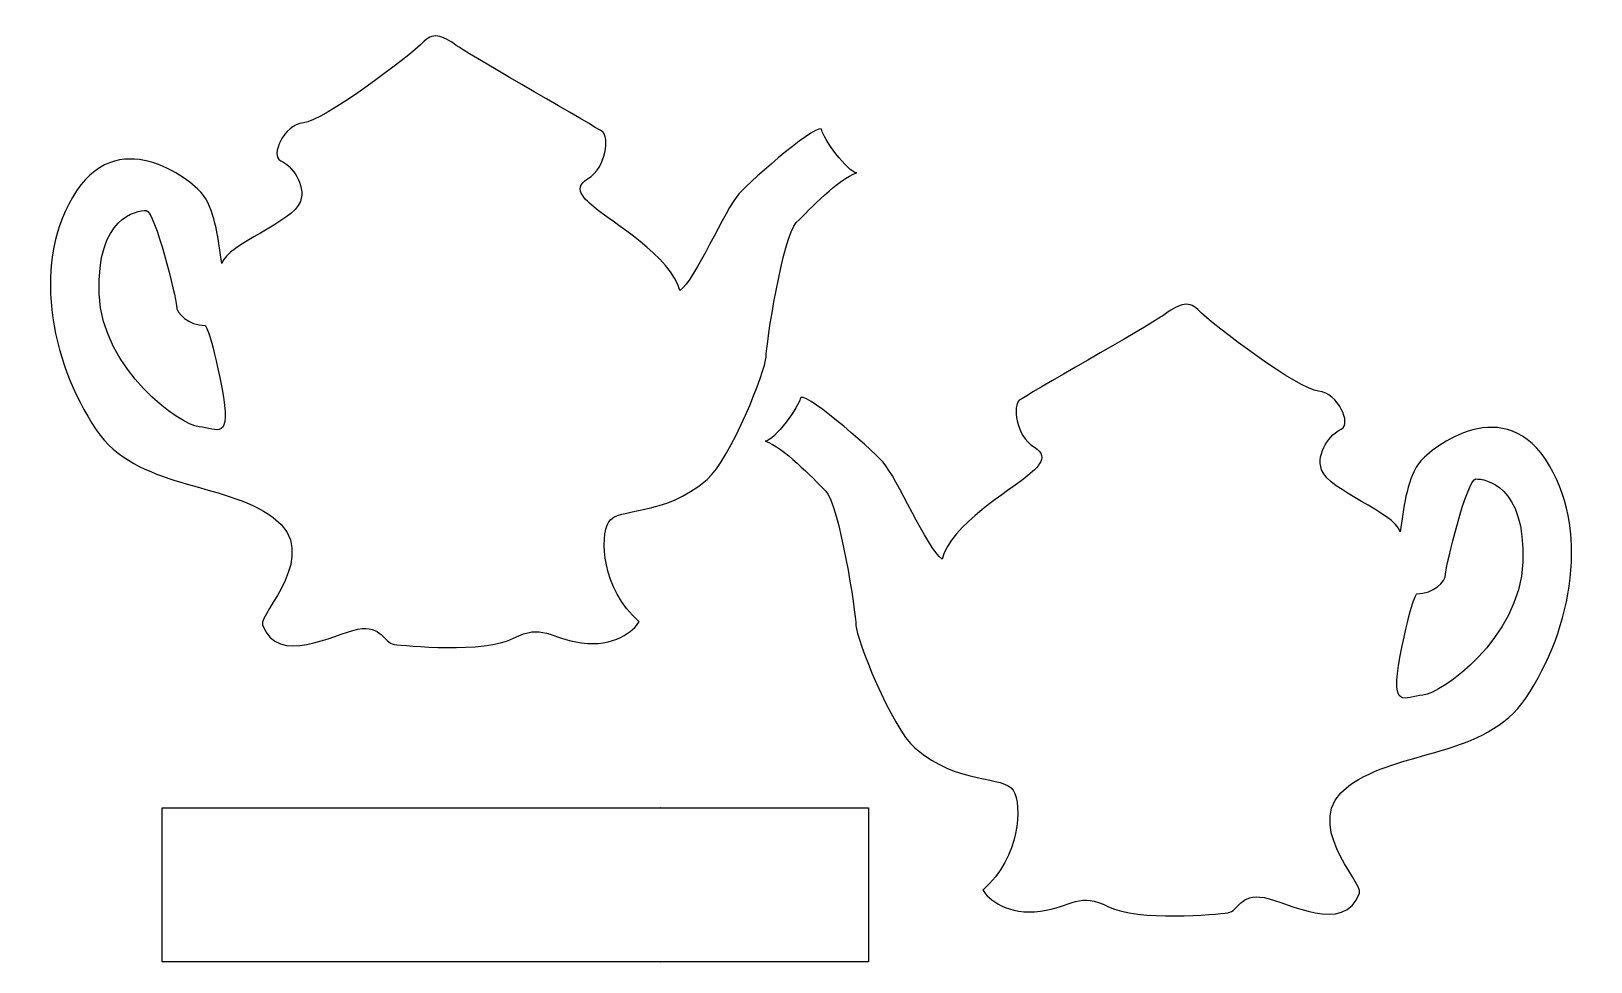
# Model space of a CAD drawing. Header units: centimetres. Extents: x -10.1 to 6, y -2.5 to 7.1.
import ezdxf

# ---------------------------------------------------------------- set-up
doc = ezdxf.new("R2010")
doc.units = ezdxf.units.CM
doc.header["$MEASUREMENT"] = 0
doc.layers.add('Camada 1', color=7, linetype='Continuous')

msp = doc.modelspace()

# ---------------------------------------------------------------- linework, layer by layer
at = {"layer": 'Camada 1'}
for points, knots in [([(-7.68276, 0.97523), (-7.72263, 1.08691), (-7.05996, 1.70701), (-7.57378, 2.08071), (-7.57378, 2.08071), (-8.0876, 2.45438), (-8.98271, 2.3713), (-9.39549, 2.98376), (-9.39549, 2.98376), (-9.87814, 3.69996), (-10.06499, 4.74319), (-9.5979, 5.44383), (-9.5979, 5.44383), (-9.1308, 6.14447), (-8.37637, 5.52662), (-8.29001, 5.39708), (-8.29001, 5.39708), (-8.16544, 5.21023), (-8.1343, 4.92998), (-8.10316, 4.69644), (-8.10316, 4.69644), (-8.04088, 4.89887), (-7.37135, 5.11686), (-7.29351, 5.33483), (-7.29351, 5.33483), (-7.23067, 5.51078), (-7.38693, 5.7085), (-7.49592, 5.75523), (-7.49592, 5.75523), (-7.6049, 5.80193), (-7.46475, 6.12895), (-7.26237, 6.14449), (-7.26237, 6.14449), (-7.05996, 6.16005), (-6.18803, 6.81399), (-6.01676, 6.98526), (-6.01676, 6.98526), (-5.91288, 7.08914), (-5.81435, 7.03199), (-5.65865, 6.92298), (-5.65865, 6.92298), (-5.50297, 6.81397), (-4.24657, 6.10134), (-4.1795, 6.05105), (-4.1795, 6.05105), (-4.11722, 6.00435), (-4.13277, 5.69294), (-4.33521, 5.56837), (-4.33521, 5.56837), (-4.51359, 5.45857), (-4.33521, 5.3348), (-4.2262, 5.2414), (-4.2262, 5.2414), (-4.11722, 5.14798), (-3.46327, 4.75875), (-3.38543, 4.41622), (-3.38543, 4.41622), (-3.22972, 4.5252), (-2.91833, 5.25699), (-2.77821, 5.41269), (-2.77821, 5.41269), (-2.63806, 5.5684), (-1.92183, 6.1912), (-1.92183, 6.06663), (-1.92183, 6.06663), (-1.92183, 6.00435), (-1.65714, 5.63068), (-1.56372, 5.63068), (-1.56372, 5.63068), (-1.75057, 5.5684), (-2.0464, 5.25698), (-2.18652, 5.11689), (-2.18652, 5.11689), (-2.32667, 4.97677), (-2.49793, 3.8557), (-2.49793, 3.73113), (-2.49793, 3.73113), (-2.49793, 3.60659), (-2.86205, 2.67954), (-3.10515, 2.46994), (-3.10515, 2.46994), (-3.55669, 2.08074), (-4.02376, 2.18967), (-4.11718, 2.03399), (-4.11718, 2.03399), (-4.21063, 1.87828), (-4.19507, 1.34893), (-3.80579, 1.00637), (-3.80579, 1.00637), (-3.85249, 0.91295), (-4.07048, 0.74168), (-4.39742, 0.78841), (-4.39742, 0.78841), (-4.72439, 0.83511), (-4.80226, 0.99079), (-5.09806, 0.83511), (-5.09806, 0.83511), (-5.39389, 0.67943), (-6.2191, 0.75727), (-6.32808, 0.77283), (-6.32808, 0.77283), (-6.43709, 0.78841), (-6.45265, 0.97524), (-6.70178, 0.92854), (-6.70178, 0.92854), (-6.95097, 0.88178), (-7.52705, 0.53927), (-7.68276, 0.97523)], [0, 0, 0, 0, 0.03571429, 0.03571429, 0.03571429, 0.03571429, 0.07142857, 0.07142857, 0.07142857, 0.07142857, 0.10714286, 0.10714286, 0.10714286, 0.10714286, 0.14285714, 0.14285714, 0.14285714, 0.14285714, 0.17857143, 0.17857143, 0.17857143, 0.17857143, 0.21428571, 0.21428571, 0.21428571, 0.21428571, 0.25, 0.25, 0.25, 0.25, 0.28571429, 0.28571429, 0.28571429, 0.28571429, 0.32142857, 0.32142857, 0.32142857, 0.32142857, 0.35714286, 0.35714286, 0.35714286, 0.35714286, 0.39285714, 0.39285714, 0.39285714, 0.39285714, 0.42857143, 0.42857143, 0.42857143, 0.42857143, 0.46428571, 0.46428571, 0.46428571, 0.46428571, 0.5, 0.5, 0.5, 0.5, 0.53571429, 0.53571429, 0.53571429, 0.53571429, 0.57142857, 0.57142857, 0.57142857, 0.57142857, 0.60714286, 0.60714286, 0.60714286, 0.60714286, 0.64285714, 0.64285714, 0.64285714, 0.64285714, 0.67857143, 0.67857143, 0.67857143, 0.67857143, 0.71428571, 0.71428571, 0.71428571, 0.71428571, 0.75, 0.75, 0.75, 0.75, 0.78571429, 0.78571429, 0.78571429, 0.78571429, 0.82142857, 0.82142857, 0.82142857, 0.82142857, 0.85714286, 0.85714286, 0.85714286, 0.85714286, 0.89285714, 0.89285714, 0.89285714, 0.89285714, 0.92857143, 0.92857143, 0.92857143, 0.92857143, 1, 1, 1, 1]), ([(-8.27445, 4.05807), (-8.44574, 4.05807), (-8.57028, 4.18264), (-8.57028, 4.26048), (-8.57028, 4.26048), (-8.57028, 4.33832), (-8.78824, 5.24137), (-8.88167, 5.24137), (-8.88167, 5.24137), (-8.9751, 5.24137), (-9.39546, 5.17909), (-9.36435, 4.38502), (-9.36435, 4.38502), (-9.33323, 3.59095), (-8.52358, 3.03043), (-8.33673, 3.01485), (-8.33673, 3.01485), (-8.14988, 2.99927), (-7.9942, 2.84359), (-8.10318, 3.41969), (-8.10318, 3.41969), (-8.21216, 3.99579), (-8.27445, 4.05807), (-8.27445, 4.05807)], [0, 0, 0, 0, 0.14285714, 0.14285714, 0.14285714, 0.14285714, 0.28571429, 0.28571429, 0.28571429, 0.28571429, 0.42857143, 0.42857143, 0.42857143, 0.42857143, 0.57142857, 0.57142857, 0.57142857, 0.57142857, 0.71428571, 0.71428571, 0.71428571, 0.71428571, 1, 1, 1, 1]), ([(2.63168, -1.83602), (2.38255, -1.78929), (2.36699, -1.97617), (2.25796, -1.99173), (2.25796, -1.99173), (2.14903, -2.00729), (1.3238, -2.0851), (1.02796, -1.92945), (1.02796, -1.92945), (0.73216, -1.77374), (0.65429, -1.92945), (0.32734, -1.97612), (0.32734, -1.97612), (0.00037, -2.02285), (-0.21762, -1.85158), (-0.26432, -1.75816), (-0.26432, -1.75816), (0.12491, -1.4156), (0.14052, -0.88628), (0.04704, -0.73057), (0.04704, -0.73057), (-0.04638, -0.57486), (-0.51345, -0.68379), (-0.96499, -0.29462), (-0.96499, -0.29462), (-1.20809, -0.08499), (-1.57221, 0.84206), (-1.57221, 0.9666), (-1.57221, 0.9666), (-1.57221, 1.09117), (-1.74347, 2.21223), (-1.88362, 2.35236), (-1.88362, 2.35236), (-2.02374, 2.49248), (-2.31957, 2.80387), (-2.50642, 2.86615), (-2.50642, 2.86615), (-2.413, 2.86615), (-2.14831, 3.23982), (-2.14831, 3.3021), (-2.14831, 3.3021), (-2.14831, 3.42667), (-1.43211, 2.80386), (-1.29193, 2.64816), (-1.29193, 2.64816), (-1.15181, 2.49248), (-0.84044, 1.76069), (-0.68474, 1.65169), (-0.68474, 1.65169), (-0.6069, 1.99422), (0.04704, 2.38347), (0.15603, 2.47687), (0.15603, 2.47687), (0.26506, 2.57027), (0.44345, 2.69404), (0.26506, 2.80384), (0.26506, 2.80384), (0.06265, 2.92841), (0.04704, 3.23982), (0.10935, 3.28652), (0.10935, 3.28652), (0.17642, 3.33682), (1.4328, 4.04945), (1.58848, 4.15845), (1.58848, 4.15845), (1.74419, 4.26743), (1.84272, 4.32461), (1.94659, 4.22073), (1.94659, 4.22073), (2.11785, 4.04947), (2.98979, 3.39552), (3.1922, 3.37996), (3.1922, 3.37996), (3.39455, 3.36443), (3.5347, 3.0374), (3.42572, 2.9907), (3.42572, 2.9907), (3.31674, 2.94397), (3.16048, 2.74628), (3.22331, 2.5703), (3.22331, 2.5703), (3.30118, 2.35231), (3.97071, 2.13435), (4.03299, 1.93191), (4.03299, 1.93191), (4.06416, 2.16546), (4.09527, 2.4457), (4.21987, 2.63255), (4.21987, 2.63255), (4.30618, 2.76209), (5.06064, 3.37995), (5.52776, 2.6793), (5.52776, 2.6793), (5.99486, 1.97863), (5.80801, 0.9354), (5.32535, 0.21923), (5.32535, 0.21923), (4.91255, -0.39323), (4.01746, -0.31015), (3.50364, -0.68382), (3.50364, -0.68382), (2.98982, -1.05754), (3.65247, -1.67767), (3.61262, -1.78933), (3.61262, -1.78933), (3.45689, -2.22525), (2.88081, -1.88272), (2.63168, -1.83602)], [0, 0, 0, 0, 0.03571429, 0.03571429, 0.03571429, 0.03571429, 0.07142857, 0.07142857, 0.07142857, 0.07142857, 0.10714286, 0.10714286, 0.10714286, 0.10714286, 0.14285714, 0.14285714, 0.14285714, 0.14285714, 0.17857143, 0.17857143, 0.17857143, 0.17857143, 0.21428571, 0.21428571, 0.21428571, 0.21428571, 0.25, 0.25, 0.25, 0.25, 0.28571429, 0.28571429, 0.28571429, 0.28571429, 0.32142857, 0.32142857, 0.32142857, 0.32142857, 0.35714286, 0.35714286, 0.35714286, 0.35714286, 0.39285714, 0.39285714, 0.39285714, 0.39285714, 0.42857143, 0.42857143, 0.42857143, 0.42857143, 0.46428571, 0.46428571, 0.46428571, 0.46428571, 0.5, 0.5, 0.5, 0.5, 0.53571429, 0.53571429, 0.53571429, 0.53571429, 0.57142857, 0.57142857, 0.57142857, 0.57142857, 0.60714286, 0.60714286, 0.60714286, 0.60714286, 0.64285714, 0.64285714, 0.64285714, 0.64285714, 0.67857143, 0.67857143, 0.67857143, 0.67857143, 0.71428571, 0.71428571, 0.71428571, 0.71428571, 0.75, 0.75, 0.75, 0.75, 0.78571429, 0.78571429, 0.78571429, 0.78571429, 0.82142857, 0.82142857, 0.82142857, 0.82142857, 0.85714286, 0.85714286, 0.85714286, 0.85714286, 0.89285714, 0.89285714, 0.89285714, 0.89285714, 0.92857143, 0.92857143, 0.92857143, 0.92857143, 1, 1, 1, 1]), ([(4.03299, 0.65521), (3.92401, 0.07913), (4.07972, 0.23479), (4.26656, 0.25037), (4.26656, 0.25037), (4.45338, 0.26593), (5.26303, 0.82645), (5.29415, 1.62054), (5.29415, 1.62054), (5.32532, 2.41463), (4.90492, 2.47689), (4.8115, 2.47689), (4.8115, 2.47689), (4.71808, 2.47689), (4.50009, 1.57384), (4.50009, 1.496), (4.50009, 1.496), (4.50009, 1.41816), (4.37555, 1.29359), (4.20423, 1.29359), (4.20423, 1.29359), (4.20423, 1.29357), (4.14197, 1.23129), (4.03299, 0.65521)], [0, 0, 0, 0, 0.14285714, 0.14285714, 0.14285714, 0.14285714, 0.28571429, 0.28571429, 0.28571429, 0.28571429, 0.42857143, 0.42857143, 0.42857143, 0.42857143, 0.57142857, 0.57142857, 0.57142857, 0.57142857, 0.71428571, 0.71428571, 0.71428571, 0.71428571, 1, 1, 1, 1]), ([(-1.44219, -0.91003), (-1.44219, -0.91003), (-3.58958, -0.91003), (-3.58958, -0.91003), (-3.58958, -0.91003), (-3.58958, -0.91003), (-3.5845, -0.91006), (-3.5845, -0.91006), (-3.5845, -0.91006), (-3.5845, -0.91006), (-6.56397, -0.91006), (-6.56397, -0.91006), (-6.56397, -0.91006), (-6.56397, -0.91006), (-6.56738, -0.91003), (-6.56738, -0.91003), (-6.56738, -0.91003), (-6.56738, -0.91003), (-8.71479, -0.91003), (-8.71479, -0.91003), (-8.71479, -0.91003), (-8.71479, -0.91003), (-8.71479, -2.49753), (-8.71479, -2.49753), (-8.71479, -2.49753), (-8.71479, -2.49753), (-6.56738, -2.49753), (-6.56738, -2.49753), (-6.56738, -2.49753), (-6.56738, -2.49753), (-6.56397, -2.49756), (-6.56397, -2.49756), (-6.56397, -2.49756), (-6.56397, -2.49756), (-3.5845, -2.49756), (-3.5845, -2.49756), (-3.5845, -2.49756), (-3.5845, -2.49756), (-3.58958, -2.49753), (-3.58958, -2.49753), (-3.58958, -2.49753), (-3.58958, -2.49753), (-1.44219, -2.49753), (-1.44219, -2.49753), (-1.44219, -2.49753), (-1.44219, -2.49753), (-1.44219, -0.91003), (-1.44219, -0.91003)], [0, 0, 0, 0, 0.07692308, 0.07692308, 0.07692308, 0.07692308, 0.15384615, 0.15384615, 0.15384615, 0.15384615, 0.23076923, 0.23076923, 0.23076923, 0.23076923, 0.30769231, 0.30769231, 0.30769231, 0.30769231, 0.38461538, 0.38461538, 0.38461538, 0.38461538, 0.46153846, 0.46153846, 0.46153846, 0.46153846, 0.53846154, 0.53846154, 0.53846154, 0.53846154, 0.61538462, 0.61538462, 0.61538462, 0.61538462, 0.69230769, 0.69230769, 0.69230769, 0.69230769, 0.76923077, 0.76923077, 0.76923077, 0.76923077, 0.84615385, 0.84615385, 0.84615385, 0.84615385, 1, 1, 1, 1])]:
    msp.add_open_spline(points, degree=3, knots=knots, dxfattribs=at)

doc.saveas('drawing.dxf')
